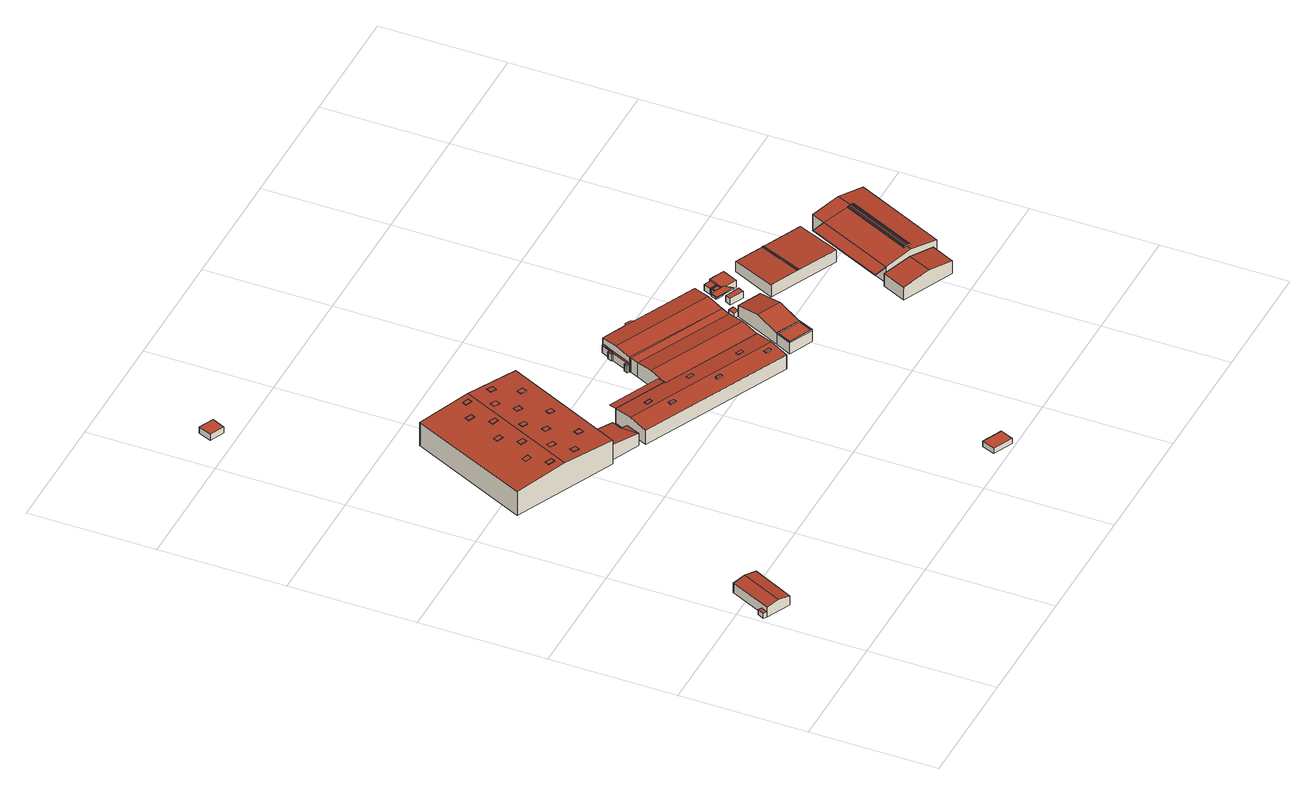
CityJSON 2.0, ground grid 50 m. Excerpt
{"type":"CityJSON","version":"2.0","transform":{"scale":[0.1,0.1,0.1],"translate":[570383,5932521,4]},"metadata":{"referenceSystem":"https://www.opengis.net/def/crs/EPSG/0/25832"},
"CityObjects":{
"building1":{"type":"Building","attributes":{"Grundfläche 2D":"192.395716","Grundhöhe NN":"5.595"},"geometry":[{"type":"Solid","lod":"3","boundaries":[[[[0,1,2,3]],[[1,4,5,2]],[[6,7,8,9]],[[4,1,0,10,11]],[[7,5,4,11,12,8]],[[2,5,7,13,14,3]],[[0,3,14,10]],[[9,8,12,15]],[[6,9,15,16]],[[7,6,16,13]],[[11,10,14,13,16,15,12]]]],"semantics":{"surfaces":[{"type":"RoofSurface"},{"type":"WallSurface"},{"type":"GroundSurface"}],"values":[[0,0,0,1,1,1,1,1,1,1,2]]}}]},
"building2":{"type":"Building","attributes":{"Grundfläche 2D":"36.562904","Grundhöhe NN":"5.717"},"geometry":[{"type":"Solid","lod":"3","boundaries":[[[[17,18,19,20]],[[21,22,20,19]],[[22,23,17,20]],[[23,24,18,17]],[[24,21,19,18]],[[24,23,22,21]]]],"semantics":{"surfaces":[{"type":"RoofSurface"},{"type":"WallSurface"},{"type":"GroundSurface"}],"values":[[0,1,1,1,1,2]]}}]},
"building3":{"type":"Building","attributes":{"Grundfläche 2D":"2427.603111","Grundhöhe NN":"5.000"},"children":["building3-1","building3-2","building3-3","building3-4","building3-5","building3-6","building3-7","building3-8","building3-9","building3-10","building3-11","building3-12","building3-13","building3-14","building3-15","building3-16","building3-17","building3-18","building3-19","building3-20"],"geometry":[{"type":"Solid","lod":"3","boundaries":[[[[25,26,27,28]],[[28,29,30,25]],[[31,32,33]],[[34,35,36,37,38,32,31,39]],[[26,25,30,40,41]],[[27,26,41,42]],[[29,28,27,42,43]],[[38,37,44,45,40,30,29,43,46]],[[32,38,46,47]],[[33,32,47,48]],[[31,33,48,49]],[[39,31,49,50]],[[51,35,34,39,50,52,53]],[[54,36,35,51,53,52,55,56]],[[37,36,54,56,55,45,44]],[[46,43,42,41,40,45,55,52,50,49,48,47]]]],"semantics":{"surfaces":[{"type":"RoofSurface"},{"type":"WallSurface"},{"type":"GroundSurface"}],"values":[[0,0,0,0,1,1,1,1,1,1,1,1,1,1,1,2]]}}]},
"building3-1":{"type":"BuildingInstallation","parents":["building3"],"geometry":[{"type":"MultiSurface","lod":"3","boundaries":[[[57,58,59,60]],[[60,59,61,62]],[[57,60,62,63]],[[58,57,63,64]],[[59,58,64,61]]],"semantics":{"surfaces":[{"type":"RoofSurface"},{"type":"WallSurface"}],"values":[0,1,1,1,1]}}]},
"building3-2":{"type":"BuildingInstallation","parents":["building3"],"geometry":[{"type":"MultiSurface","lod":"3","boundaries":[[[65,66,67,68]],[[68,67,69,70]],[[65,68,70,71]],[[66,65,71,72]],[[67,66,72,69]]],"semantics":{"surfaces":[{"type":"RoofSurface"},{"type":"WallSurface"}],"values":[0,1,1,1,1]}}]},
"building3-3":{"type":"BuildingInstallation","parents":["building3"],"geometry":[{"type":"MultiSurface","lod":"3","boundaries":[[[73,74,75,76]],[[76,75,77,78]],[[73,76,78,79]],[[79,80,74,73]],[[75,74,80,77]]],"semantics":{"surfaces":[{"type":"RoofSurface"},{"type":"WallSurface"}],"values":[0,1,1,1,1]}}]},
"building3-4":{"type":"BuildingInstallation","parents":["building3"],"geometry":[{"type":"MultiSurface","lod":"3","boundaries":[[[81,82,83,84]],[[84,83,85,86]],[[86,87,81,84]],[[82,81,87,88]],[[88,85,83,82]]],"semantics":{"surfaces":[{"type":"RoofSurface"},{"type":"WallSurface"}],"values":[0,1,1,1,1]}}]},
"building3-5":{"type":"BuildingInstallation","parents":["building3"],"geometry":[{"type":"MultiSurface","lod":"3","boundaries":[[[89,90,91,92]],[[93,94,92,91]],[[94,95,89,92]],[[90,89,95,96]],[[91,90,96,93]]],"semantics":{"surfaces":[{"type":"RoofSurface"},{"type":"WallSurface"}],"values":[0,1,1,1,1]}}]},
"building3-6":{"type":"BuildingInstallation","parents":["building3"],"geometry":[{"type":"MultiSurface","lod":"3","boundaries":[[[97,98,99,100]],[[100,99,101,102]],[[97,100,102,103]],[[98,97,103,104]],[[99,98,104,101]]],"semantics":{"surfaces":[{"type":"RoofSurface"},{"type":"WallSurface"}],"values":[0,1,1,1,1]}}]},
"building3-7":{"type":"BuildingInstallation","parents":["building3"],"geometry":[{"type":"MultiSurface","lod":"3","boundaries":[[[105,106,107,108]],[[108,107,109,110]],[[110,111,105,108]],[[106,105,111,112]],[[112,109,107,106]]],"semantics":{"surfaces":[{"type":"RoofSurface"},{"type":"WallSurface"}],"values":[0,1,1,1,1]}}]},
"building3-8":{"type":"BuildingInstallation","parents":["building3"],"geometry":[{"type":"MultiSurface","lod":"3","boundaries":[[[113,114,115,116]],[[116,115,117,118]],[[113,116,118,119]],[[114,113,119,120]],[[115,114,120,117]]],"semantics":{"surfaces":[{"type":"RoofSurface"},{"type":"WallSurface"}],"values":[0,1,1,1,1]}}]},
"building3-9":{"type":"BuildingInstallation","parents":["building3"],"geometry":[{"type":"MultiSurface","lod":"3","boundaries":[[[121,122,123,124]],[[124,123,125,126]],[[126,127,121,124]],[[122,121,127,128]],[[128,125,123,122]]],"semantics":{"surfaces":[{"type":"RoofSurface"},{"type":"WallSurface"}],"values":[0,1,1,1,1]}}]},
"building3-10":{"type":"BuildingInstallation","parents":["building3"],"geometry":[{"type":"MultiSurface","lod":"3","boundaries":[[[129,130,131,132]],[[132,131,133,134]],[[129,132,134,135]],[[130,129,135,136]],[[131,130,136,133]]],"semantics":{"surfaces":[{"type":"RoofSurface"},{"type":"WallSurface"}],"values":[0,1,1,1,1]}}]},
"building3-11":{"type":"BuildingInstallation","parents":["building3"],"geometry":[{"type":"MultiSurface","lod":"3","boundaries":[[[137,138,139,140]],[[140,139,141,142]],[[137,140,142,143]],[[138,137,143,144]],[[139,138,144,141]]],"semantics":{"surfaces":[{"type":"RoofSurface"},{"type":"WallSurface"}],"values":[0,1,1,1,1]}}]},
"building3-12":{"type":"BuildingInstallation","parents":["building3"],"geometry":[{"type":"MultiSurface","lod":"3","boundaries":[[[145,146,147,148]],[[148,147,149,150]],[[150,151,145,148]],[[146,145,151,152]],[[152,149,147,146]]],"semantics":{"surfaces":[{"type":"RoofSurface"},{"type":"WallSurface"}],"values":[0,1,1,1,1]}}]},
"building3-13":{"type":"BuildingInstallation","parents":["building3"],"geometry":[{"type":"MultiSurface","lod":"3","boundaries":[[[153,154,155,156]],[[156,155,157,158]],[[153,156,158,159]],[[154,153,159,160]],[[155,154,160,157]]],"semantics":{"surfaces":[{"type":"RoofSurface"},{"type":"WallSurface"}],"values":[0,1,1,1,1]}}]},
"building3-14":{"type":"BuildingInstallation","parents":["building3"],"geometry":[{"type":"MultiSurface","lod":"3","boundaries":[[[161,162,163,164]],[[164,163,165,166]],[[161,164,166,167]],[[162,161,167,168]],[[163,162,168,165]]],"semantics":{"surfaces":[{"type":"RoofSurface"},{"type":"WallSurface"}],"values":[0,1,1,1,1]}}]},
"building3-15":{"type":"BuildingInstallation","parents":["building3"],"geometry":[{"type":"MultiSurface","lod":"3","boundaries":[[[169,170,171,172]],[[172,171,173,174]],[[169,172,174,175]],[[170,169,175,176]],[[171,170,176,173]]],"semantics":{"surfaces":[{"type":"RoofSurface"},{"type":"WallSurface"}],"values":[0,1,1,1,1]}}]},
"building3-16":{"type":"BuildingInstallation","parents":["building3"],"geometry":[{"type":"MultiSurface","lod":"3","boundaries":[[[177,178,179,180]],[[180,179,181,182]],[[177,180,182,183]],[[178,177,183,184]],[[179,178,184,181]]],"semantics":{"surfaces":[{"type":"RoofSurface"},{"type":"WallSurface"}],"values":[0,1,1,1,1]}}]},
"building3-17":{"type":"BuildingInstallation","parents":["building3"],"geometry":[{"type":"MultiSurface","lod":"3","boundaries":[[[185,186,187,188]],[[188,187,189,190]],[[185,188,190,191]],[[186,185,191,192]],[[187,186,192,189]]],"semantics":{"surfaces":[{"type":"RoofSurface"},{"type":"WallSurface"}],"values":[0,1,1,1,1]}}]},
"building3-18":{"type":"BuildingInstallation","parents":["building3"],"geometry":[{"type":"MultiSurface","lod":"3","boundaries":[[[193,194,195,196]],[[197,198,196,195]],[[198,199,193,196]],[[199,200,194,193]],[[200,197,195,194]],[[200,199,198,197]]],"semantics":{"surfaces":[{"type":"RoofSurface"},{"type":"WallSurface"},{"type":"OuterCeilingSurface"}],"values":[0,1,1,1,1,2]}}]},
"building3-19":{"type":"BuildingInstallation","parents":["building3"],"geometry":[{"type":"MultiSurface","lod":"3","boundaries":[[[201,202,203]],[[204,202,201]],[[205,206,201,203]],[[207,205,203,202]],[[206,208,204,201]],[[208,207,202,204]],[[208,206,205,207]]],"semantics":{"surfaces":[{"type":"RoofSurface"},{"type":"WallSurface"},{"type":"OuterCeilingSurface"}],"values":[0,0,1,1,1,1,2]}}]},
"building3-20":{"type":"BuildingInstallation","parents":["building3"],"geometry":[{"type":"MultiSurface","lod":"3","boundaries":[[[37,54,51,209]],[[51,210,211,209]],[[37,44,56,54]],[[54,56,53,51]],[[51,53,212,210]],[[211,210,212,213]],[[209,211,213,214]],[[37,209,214,44]],[[214,213,212,53,56,44]]],"semantics":{"surfaces":[{"type":"RoofSurface"},{"type":"WallSurface"},{"type":"OuterCeilingSurface"}],"values":[0,0,1,1,1,1,1,1,2]}}]},
"building4":{"type":"Building","attributes":{"Grundfläche 2D":"47.548565","Grundhöhe NN":"5.858"},"geometry":[{"type":"Solid","lod":"3","boundaries":[[[[215,216,217,218]],[[219,220,218,217]],[[220,221,215,218]],[[221,222,216,215]],[[222,219,217,216]],[[222,221,220,219]]]],"semantics":{"surfaces":[{"type":"RoofSurface"},{"type":"WallSurface"},{"type":"GroundSurface"}],"values":[[0,1,1,1,1,2]]}}]},
"building5":{"type":"Building","attributes":{"Grundfläche 2D":"2473.664692","Grundhöhe NN":"5.180"},"children":["building5-1","building5-2","building5-3","building5-4","building5-5","building5-6"],"geometry":[{"type":"Solid","lod":"3","boundaries":[[[[223,224,225,226]],[[227,228,225,224,229,230,231]],[[232,233,234,235]],[[236,235,234]],[[237,235,236]],[[237,238,239,235]],[[238,240,241,242,243,244,239]],[[237,245,246,238]],[[240,247,248,241]],[[249,250,251,252,253,254]],[[249,255,250]],[[256,257,258,259]],[[260,256,259,261,252,251]],[[262,263,264,265,266]],[[264,267,268,265]],[[250,255,268,267]],[[234,233,269,270]],[[236,234,270,271]],[[237,236,271,272]],[[245,237,272,273]],[[246,245,273,274]],[[238,246,274,275]],[[240,238,275,276]],[[247,240,276,277]],[[248,247,277,278]],[[242,241,279,280]],[[241,248,278,279]],[[243,242,280,281]],[[260,251,250,282,283]],[[256,260,283,284]],[[257,256,284,285]],[[257,285,269,233,258]],[[258,233,232,259]],[[259,232,235,261]],[[243,254,253,252,261,235,239,244]],[[254,243,281,286,249]],[[255,249,286,287]],[[267,264,263,288,289]],[[266,265,268,290,291]],[[250,267,289,282]],[[268,255,287,290]],[[224,223,292,288,263,229]],[[229,263,262,230]],[[266,293,230,262]],[[294,228,293,266,291]],[[226,225,228,294,295]],[[223,226,295,292]],[[290,287,286,281,280,279,278,277,276,275,274,273,272,271,270,269,285,284,283,282,289,288,292,295,294,291]],[[227,231,293,228]],[[230,293,231]]]],"semantics":{"surfaces":[{"type":"RoofSurface"},{"type":"WallSurface"},{"type":"GroundSurface"}],"values":[[0,0,0,0,0,0,0,0,0,0,0,0,0,0,0,0,1,1,1,1,1,1,1,1,1,1,1,1,1,1,1,1,1,1,1,1,1,1,1,1,1,1,1,1,1,1,1,2,0,0]]}}]},
"building5-1":{"type":"BuildingInstallation","parents":["building5"],"geometry":[{"type":"MultiSurface","lod":"3","boundaries":[[[296,297,298,299]],[[299,298,300,301]],[[296,299,301,302]],[[297,296,302,303]],[[298,297,303,300]]],"semantics":{"surfaces":[{"type":"RoofSurface"},{"type":"WallSurface"}],"values":[0,1,1,1,1]}}]},
"building5-2":{"type":"BuildingInstallation","parents":["building5"],"geometry":[{"type":"MultiSurface","lod":"3","boundaries":[[[304,305,306,307]],[[307,306,308,309]],[[304,307,309,310]],[[310,311,305,304]],[[311,308,306,305]]],"semantics":{"surfaces":[{"type":"RoofSurface"},{"type":"WallSurface"}],"values":[0,1,1,1,1]}}]},
"building5-3":{"type":"BuildingInstallation","parents":["building5"],"geometry":[{"type":"MultiSurface","lod":"3","boundaries":[[[312,313,314,315]],[[315,314,316,317]],[[312,315,317,318]],[[313,312,318,319]],[[314,313,319,316]]],"semantics":{"surfaces":[{"type":"RoofSurface"},{"type":"WallSurface"}],"values":[0,1,1,1,1]}}]},
"building5-4":{"type":"BuildingInstallation","parents":["building5"],"geometry":[{"type":"MultiSurface","lod":"3","boundaries":[[[320,321,322,323]],[[323,322,324,325]],[[320,323,325,326]],[[321,320,326,327]],[[322,321,327,324]]],"semantics":{"surfaces":[{"type":"RoofSurface"},{"type":"WallSurface"}],"values":[0,1,1,1,1]}}]},
"building5-5":{"type":"BuildingInstallation","parents":["building5"],"geometry":[{"type":"MultiSurface","lod":"3","boundaries":[[[328,329,330,331]],[[331,330,332,333]],[[328,331,333,334]],[[334,335,329,328]],[[335,332,330,329]]],"semantics":{"surfaces":[{"type":"RoofSurface"},{"type":"WallSurface"}],"values":[0,1,1,1,1]}}]},
"building5-6":{"type":"BuildingInstallation","parents":["building5"],"geometry":[{"type":"MultiSurface","lod":"3","boundaries":[[[336,337,338,339]],[[339,338,340,341]],[[336,339,341,342]],[[337,336,342,343]],[[338,337,343,340]]],"semantics":{"surfaces":[{"type":"RoofSurface"},{"type":"WallSurface"}],"values":[0,1,1,1,1]}}]},
"building6":{"type":"Building","attributes":{"Grundfläche 2D":"72.095764","Grundhöhe NN":"5.556"},"children":["building6-1","building6-2"],"geometry":[{"type":"Solid","lod":"3","boundaries":[[[[344,345,346,347,348,349,350]],[[347,346,351,352]],[[348,347,352,353]],[[349,348,353,354]],[[351,346,345,344,350,349,354,355]],[[354,353,352,351,355]]]],"semantics":{"surfaces":[{"type":"RoofSurface"},{"type":"WallSurface"},{"type":"GroundSurface"}],"values":[[0,1,1,1,1,2]]}}]},
"building6-1":{"type":"BuildingInstallation","parents":["building6"],"geometry":[{"type":"MultiSurface","lod":"3","boundaries":[[[356,357,358,359,360,361,362,363,364]],[[360,359,365,366,367,368]],[[361,360,368,369]],[[361,369,370,371,372,362]],[[345,346,364,363,362,372,344]],[[346,347,356,364]],[[347,348,357,356]],[[348,349,358,357]],[[350,365,359,358,349]]],"semantics":{"surfaces":[{"type":"RoofSurface"},{"type":"WallSurface"}],"values":[0,1,1,1,1,1,1,1,1]}}]},
"building6-2":{"type":"BuildingInstallation","parents":["building6"],"geometry":[{"type":"MultiSurface","lod":"3","boundaries":[[[365,372,371,366]],[[366,371,370,367]],[[372,365,350,344]]],"semantics":{"surfaces":[{"type":"RoofSurface"},{"type":"WallSurface"}],"values":[0,1,1]}}]},
"building7":{"type":"Building","attributes":{"Grundfläche 2D":"214.068492","Grundhöhe NN":"5.587"},"geometry":[{"type":"Solid","lod":"3","boundaries":[[[[373,374,375,376]],[[375,377,378,376]],[[374,373,355,354]],[[377,375,374,354,379]],[[378,377,379,380]],[[355,373,376,378,380]],[[379,354,355,380]]]],"semantics":{"surfaces":[{"type":"RoofSurface"},{"type":"WallSurface"},{"type":"GroundSurface"}],"values":[[0,0,1,1,1,1,2]]}}]},
"building8":{"type":"Building","attributes":{"Grundfläche 2D":"5.940649","Grundhöhe NN":"5.587"},"geometry":[{"type":"Solid","lod":"3","boundaries":[[[[381,382,383,384]],[[385,386,384,383]],[[386,387,381,384]],[[387,388,382,381]],[[388,385,383,382]],[[388,387,386,385]]]],"semantics":{"surfaces":[{"type":"RoofSurface"},{"type":"WallSurface"},{"type":"GroundSurface"}],"values":[[0,1,1,1,1,2]]}}]},
"building9":{"type":"Building","attributes":{"Grundfläche 2D":"8.495331","Grundhöhe NN":"5.534"},"children":["building9-1","building9-2"],"geometry":[{"type":"Solid","lod":"3","boundaries":[[[[389,390,391,392,393,394]],[[391,390,395,396]],[[392,391,396,397]],[[393,392,397,398]],[[390,389,394,393,398,395]],[[397,396,395,398]]]],"semantics":{"surfaces":[{"type":"RoofSurface"},{"type":"WallSurface"},{"type":"GroundSurface"}],"values":[[0,1,1,1,1,2]]}}]},
"building9-1":{"type":"BuildingInstallation","parents":["building9"],"geometry":[{"type":"MultiSurface","lod":"3","boundaries":[[[399,400,401,402,403,404,405,406]],[[393,394,403,402]],[[394,407,404,403]],[[407,408,405,404]],[[406,405,408,389]],[[389,390,399,406]],[[390,391,400,399]],[[391,392,401,400]],[[392,393,402,401]]],"semantics":{"surfaces":[{"type":"RoofSurface"},{"type":"WallSurface"}],"values":[0,1,1,1,1,1,1,1,1]}}]},
"building9-2":{"type":"BuildingInstallation","parents":["building9"],"geometry":[{"type":"MultiSurface","lod":"3","boundaries":[[[409,410,411,412,413,414]],[[410,409,415,416]],[[412,411,410,416,417]],[[413,412,417,418]],[[409,414,413,418,415]],[[417,416,415,418]]],"semantics":{"surfaces":[{"type":"RoofSurface"},{"type":"WallSurface"},{"type":"OuterCeilingSurface"}],"values":[0,1,1,1,1,2]}}]},
"building10":{"type":"Building","attributes":{"Grundfläche 2D":"14.919740","Grundhöhe NN":"5.534"},"geometry":[{"type":"Solid","lod":"3","boundaries":[[[[419,420,421,422,423,424]],[[425,426,424,423]],[[426,427,419,424]],[[427,428,420,419]],[[428,429,421,420]],[[429,430,422,421]],[[430,425,423,422]],[[430,429,428,427,426,425]]]],"semantics":{"surfaces":[{"type":"RoofSurface"},{"type":"WallSurface"},{"type":"GroundSurface"}],"values":[[0,1,1,1,1,1,1,2]]}}]},
"building11":{"type":"Building","attributes":{"Grundfläche 2D":"8.742809","Grundhöhe NN":"5.534"},"geometry":[{"type":"Solid","lod":"3","boundaries":[[[[431,432,433,434]],[[435,436,434,433]],[[436,437,431,434]],[[437,438,432,431]],[[438,435,433,432]],[[438,437,436,435]]]],"semantics":{"surfaces":[{"type":"RoofSurface"},{"type":"WallSurface"},{"type":"GroundSurface"}],"values":[[0,1,1,1,1,2]]}}]},
"building12":{"type":"Building","attributes":{"Grundfläche 2D":"43.440806","Grundhöhe NN":"5.534"},"geometry":[{"type":"Solid","lod":"3","boundaries":[[[[439,440,441,442]],[[440,439,443,444]],[[441,440,444,445]],[[442,441,445,446]],[[439,442,446,443]],[[444,443,446,445]]]],"semantics":{"surfaces":[{"type":"RoofSurface"},{"type":"WallSurface"},{"type":"GroundSurface"}],"values":[[0,1,1,1,1,2]]}}]},
"building13":{"type":"Building","attributes":{"Grundfläche 2D":"572.399585","Grundhöhe NN":"5.630"},"children":["building13-1"],"geometry":[{"type":"Solid","lod":"3","boundaries":[[[[447,448,449,450,451,452]],[[451,450,453,454]],[[448,447,452,451,454,455]],[[449,448,455,456]],[[450,449,456,453]],[[455,454,453,456]]]],"semantics":{"surfaces":[{"type":"RoofSurface"},{"type":"WallSurface"},{"type":"GroundSurface"}],"values":[[0,1,1,1,1,2]]}}]},
"building13-1":{"type":"BuildingInstallation","parents":["building13"],"geometry":[{"type":"MultiSurface","lod":"3","boundaries":[[[457,458,459,460]],[[460,459,452,447]],[[447,461,457,460]],[[458,457,461,462]],[[462,452,459,458]]],"semantics":{"surfaces":[{"type":"RoofSurface"},{"type":"WallSurface"}],"values":[0,1,1,1,1]}}]},
"building14":{"type":"Building","attributes":{"Grundfläche 2D":"230.458938","Grundhöhe NN":"4.367"},"geometry":[{"type":"Solid","lod":"3","boundaries":[[[[463,464,465,466]],[[465,467,468,466]],[[464,463,469,470]],[[467,465,464,470,471]],[[468,467,471,472]],[[463,466,468,472,469]],[[471,470,469,472]]]],"semantics":{"surfaces":[{"type":"RoofSurface"},{"type":"WallSurface"},{"type":"GroundSurface"}],"values":[[0,0,1,1,1,1,2]]}}]},
"building15":{"type":"Building","attributes":{"Grundfläche 2D":"168.989208","Grundhöhe NN":"11.330"},"geometry":[{"type":"Solid","lod":"3","boundaries":[[[[473,474,475,476,477]],[[477,476,475,478,479]],[[473,477,479,480]],[[474,473,480,481]],[[475,474,481,478]],[[479,478,481,480]]]],"semantics":{"surfaces":[{"type":"RoofSurface"},{"type":"WallSurface"},{"type":"GroundSurface"}],"values":[[0,1,1,1,1,2]]}}]},
"building16":{"type":"Building","attributes":{"Grundfläche 2D":"917.867029","Grundhöhe NN":"5.220"},"geometry":[{"type":"Solid","lod":"3","boundaries":[[[[482,483,484,485]],[[482,485,486,487]],[[483,488,489,484]],[[490,484,489]],[[486,491,492,487]],[[491,493,494,492]],[[495,496,494,493]],[[497,477,498,499]],[[500,501,502,503,504,498,477,476,475]],[[498,505,506,507,508,501,500,509,510,499]],[[507,506,505,498,504,488,483,482,487,492,494,496]],[[504,503,489,488]],[[503,502,490,489]],[[493,491,486,485,484,490,502,501,508,495]],[[496,495,508,507]],[[477,497,511,512]],[[475,476,477,512,513]],[[509,500,475,513,514]],[[510,509,514,515]],[[511,497,499,510,515]],[[511,515,514,513,512]]]],"semantics":{"surfaces":[{"type":"RoofSurface"},{"type":"WallSurface"},{"type":"GroundSurface"}],"values":[[0,0,0,0,0,0,0,0,0,0,1,1,1,1,1,1,1,1,1,1,2]]}}]}
},
"vertices":[
[191,510,57],[144,532,67],[67,368,67],[113,346,57],[97,555,57],[20,391,57],[6,399,38],[20,391,38],[32,417,38],[19,425,38],[191,510,16],[97,555,16],[32,417,16],[20,391,16],[113,346,16],[19,425,16],[6,399,16],
[181,2548,44],[205,2600,44],[147,2627,44],[123,2575,44],[147,2627,17],[123,2575,17],[181,2548,17],[205,2600,17],
[608,1804,128],[407,1897,114],[188,1426,114],[389,1333,128],[590,1239,114],[809,1710,114],[718,1267,68],[720,1199,64],[745,1254,64],[656,1341,77],[643,1347,79],[639,1338,79],[637,1340,79],[598,1255,79],[735,1304,68],[809,1710,10],[407,1897,10],[188,1426,10],[590,1239,10],[637,1340,62],[637,1340,10],[598,1255,10],[720,1199,10],[745,1254,10],[718,1267,10],[735,1304,10],[643,1347,77],[643,1347,10],[643,1347,62],[639,1338,77],[639,1338,10],[639,1338,62],
[551,1459,124],[559,1477,124],[535,1488,126],[527,1470,126],[535,1488,124],[527,1470,124],[551,1459,122],[559,1477,122],
[475,1405,127],[484,1423,127],[460,1434,128],[452,1416,128],[460,1434,127],[452,1416,127],[475,1405,125],[484,1423,125],
[651,1490,120],[659,1507,120],[636,1518,121],[628,1501,121],[636,1518,119],[628,1501,119],[651,1490,117],[659,1507,117],
[423,1517,127],[447,1506,129],[455,1524,129],[432,1535,127],[455,1524,127],[432,1535,125],[423,1517,125],[447,1506,127],
[614,1596,124],[623,1614,124],[599,1625,126],[591,1607,126],[599,1625,124],[591,1607,124],[614,1596,122],[623,1614,122],
[547,1783,127],[570,1772,129],[578,1789,129],[555,1800,127],[578,1789,127],[555,1800,125],[547,1783,125],[570,1772,127],
[474,1739,124],[498,1728,126],[506,1745,126],[482,1756,124],[506,1745,124],[482,1756,122],[474,1739,122],[498,1728,124],
[715,1627,120],[723,1644,120],[699,1655,121],[691,1638,121],[699,1655,119],[691,1638,119],[715,1627,117],[723,1644,117],
[487,1654,127],[511,1643,129],[519,1661,129],[495,1672,127],[519,1661,127],[495,1672,125],[487,1654,125],[511,1643,127],
[410,1601,124],[434,1590,126],[442,1608,126],[419,1619,124],[442,1608,124],[419,1619,122],[410,1601,122],[434,1590,124],
[347,1465,124],[371,1454,126],[379,1471,126],[355,1482,124],[379,1471,124],[355,1482,122],[347,1465,122],[371,1454,124],
[487,1322,124],[495,1340,124],[472,1351,126],[463,1333,126],[472,1351,124],[463,1333,124],[487,1322,122],[495,1340,122],
[588,1352,120],[596,1370,120],[572,1381,121],[564,1363,121],[572,1381,119],[564,1363,119],[588,1352,117],[596,1370,117],
[539,1542,127],[547,1559,127],[523,1571,128],[515,1553,128],[523,1571,127],[515,1553,127],[539,1542,125],[547,1559,125],
[360,1381,127],[384,1370,129],[392,1387,129],[368,1398,127],[392,1387,127],[368,1398,125],[360,1381,125],[384,1370,127],
[603,1679,127],[611,1697,127],[587,1708,128],[579,1690,128],[587,1708,127],[579,1690,127],[603,1679,125],[611,1697,125],
[674,1724,124],[682,1742,124],[659,1753,126],[650,1735,126],[659,1753,124],[650,1735,124],[674,1724,122],[682,1742,122],
[554,1850,69],[515,1868,69],[507,1851,82],[546,1832,82],[507,1851,67],[546,1832,67],[554,1850,67],[515,1868,67],
[706,1758,81],[656,1803,69],[648,1785,81],[714,1775,69],[648,1785,67],[706,1758,67],[656,1803,67],[714,1775,67],
[802,1696,79],[656,1341,64],[818,1689,64],[656,1341,62],[818,1689,62],[802,1696,62],
[1255,6,42],[1278,57,42],[1200,93,42],[1177,42,42],[1200,93,19],[1177,42,19],[1255,6,19],[1278,57,19],
[1323,902,75],[1357,976,84],[768,1251,84],[734,1177,75],[815,1352,73],[802,1323,76],[1389,1044,76],[1005,1223,76],[1020,1257,73],[1241,1483,50],[1253,1489,42],[1160,1532,42],[1145,1528,50],[1143,1529,43],[1126,1493,44],[1118,1476,44],[1128,1492,50],[1088,1412,44],[1082,1398,44],[1081,1397,44],[1083,1396,50],[1090,1411,50],[1120,1496,41],[1112,1478,41],[1081,1415,42],[1075,1401,42],[1085,1396,76],[1468,1214,74],[1499,1281,85],[1113,1461,85],[1090,1411,78],[1083,1396,76],[1084,1393,74],[1282,1464,76],[1273,1480,75],[1253,1489,75],[1241,1483,76],[1531,1348,76],[1145,1528,76],[1005,1223,74],[1389,1044,74],[1421,1113,85],[1037,1292,85],[1007,1228,75],[1452,1180,74],[1068,1359,74],[1253,1489,12],[1160,1532,12],[1143,1529,12],[1126,1493,12],[1120,1496,12],[1112,1478,12],[1118,1476,12],[1088,1412,12],[1081,1415,12],[1075,1401,12],[1082,1398,12],[1081,1397,12],[1083,1396,12],[1468,1214,12],[1531,1348,12],[1282,1464,12],[1273,1480,12],[1085,1396,12],[1084,1393,12],[1389,1044,12],[1452,1180,12],[1068,1359,12],[1007,1228,12],[1323,902,12],[1007,1228,76],[802,1323,12],[734,1177,12],
[1077,1147,83],[1083,1158,83],[1060,1169,83],[1055,1157,83],[1060,1169,79],[1055,1157,80],[1077,1147,80],[1083,1158,79],
[1119,1064,84],[1096,1074,84],[1091,1063,84],[1114,1053,84],[1091,1063,80],[1114,1053,80],[1119,1064,82],[1096,1074,82],
[884,1220,84],[889,1232,84],[866,1242,84],[861,1230,84],[866,1242,81],[861,1230,82],[884,1220,82],[889,1232,81],
[923,1155,84],[900,1166,84],[895,1154,84],[918,1144,84],[895,1154,80],[918,1144,80],[923,1155,82],[900,1166,82],
[1267,1041,84],[1273,1053,84],[1250,1064,84],[1245,1052,84],[1250,1064,81],[1245,1052,82],[1267,1041,82],[1273,1053,81],
[1323,969,84],[1300,979,84],[1295,968,84],[1317,958,84],[1295,968,80],[1317,958,80],[1323,969,82],[1300,979,82],
[1431,986,64],[1430,986,64],[1429,986,64],[1400,924,64],[1496,880,64],[1524,943,64],[1523,943,64],[1429,986,16],[1400,924,16],[1496,880,16],[1524,943,16],[1430,986,16],
[1400,924,70],[1496,880,70],[1524,943,70],[1523,943,70],[1495,882,70],[1402,925,70],[1431,986,70],[1430,986,70],[1429,986,70],[1523,943,68],[1522,941,68],[1522,941,64],[1495,882,64],[1402,925,64],[1430,983,64],[1430,983,68],[1431,986,68],
[1430,986,66],[1524,943,66],[1567,1036,89],[1473,1079,89],[1610,1131,66],[1517,1174,66],[1610,1131,16],[1517,1174,16],
[1522,1174,38],[1534,1201,38],[1515,1209,38],[1503,1183,38],[1515,1209,16],[1503,1183,16],[1522,1174,16],[1534,1201,16],
[1600,1272,46],[1602,1271,46],[1614,1297,46],[1586,1309,46],[1574,1284,46],[1577,1282,46],[1602,1271,15],[1614,1297,15],[1586,1309,15],[1574,1284,15],
[1602,1271,48],[1614,1297,48],[1586,1309,48],[1574,1284,48],[1577,1282,48],[1588,1306,48],[1611,1296,48],[1600,1272,48],[1588,1306,46],[1611,1296,46],
[1551,1294,56],[1538,1267,56],[1577,1249,57],[1609,1234,59],[1605,1269,58],[1602,1271,58],[1551,1294,54],[1538,1267,54],[1609,1234,54],[1605,1269,54],
[1622,1202,43],[1633,1225,43],[1609,1235,43],[1609,1234,43],[1577,1249,43],[1567,1227,43],[1577,1249,15],[1567,1227,15],[1622,1202,15],[1633,1225,15],[1609,1235,15],[1609,1234,15],
[1629,1332,43],[1603,1343,43],[1591,1314,43],[1617,1304,43],[1591,1314,15],[1617,1304,15],[1629,1332,15],[1603,1343,15],
[1633,1335,47],[1606,1273,47],[1664,1247,47],[1692,1309,47],[1633,1335,15],[1606,1273,15],[1664,1247,15],[1692,1309,15],
[1780,1061,70],[1938,988,70],[2018,1161,60],[1745,1287,60],[1665,1115,70],[1776,1063,70],[1745,1287,16],[1665,1115,16],[1938,988,16],[2018,1161,16],
[1859,1231,66],[1855,1233,66],[1776,1063,76],[1780,1061,76],[1859,1231,60],[1855,1233,60],
[1897,784,60],[1854,691,60],[1962,642,75],[2004,734,75],[2059,596,60],[2102,689,60],[1897,784,4],[1854,691,4],[2059,596,4],[2102,689,4],
[1998,1103,75],[1858,802,75],[1905,781,84],[1905,782,84],[2044,1082,84],[1905,781,82],[2044,1082,82],[1998,1103,73],[1858,802,73],
[2141,1029,108],[2137,1030,107],[2011,757,107],[2014,756,108],[2020,753,108],[2147,1026,108],[2134,1032,105],[2023,792,105],[2008,759,105],[2025,751,108],[2152,1024,108],[2030,749,107],[2156,1021,107],[2033,747,105],[2160,1020,105],[2069,1136,84],[2147,1026,105],[2175,1087,105],[2010,732,105],[2020,753,105],[2008,759,102],[2023,792,102],[2134,1032,102],[2152,1024,104],[2156,1021,103],[2160,1020,102],[2033,747,102],[2117,682,84],[2282,1038,84],[2069,1136,12],[2044,1082,12],[1905,781,12],[2117,682,12],[2282,1038,12]
]}
